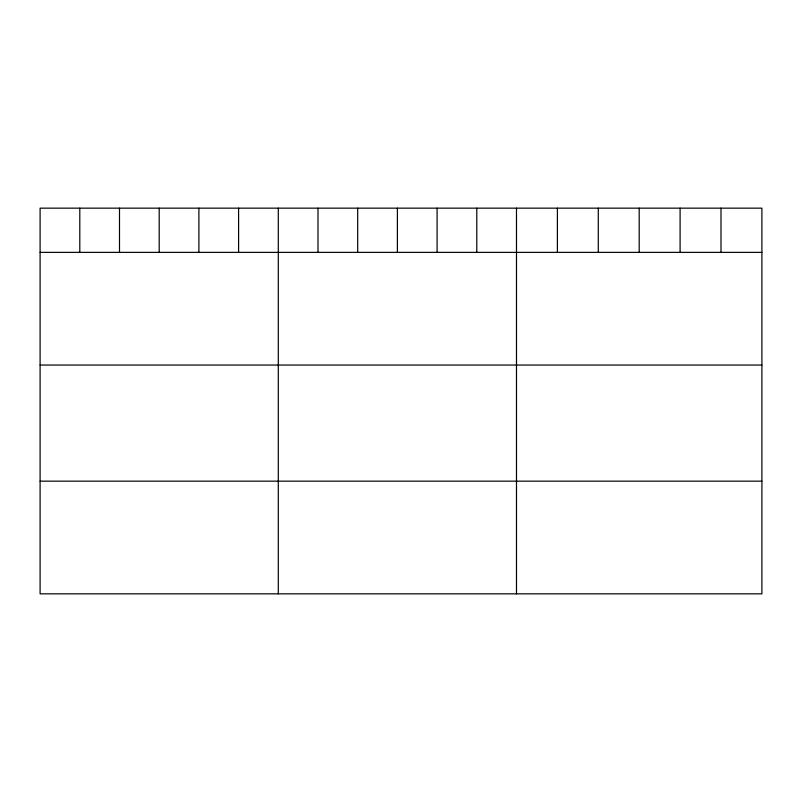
<?xml version="1.0" encoding="UTF-8"?>
<svg xmlns="http://www.w3.org/2000/svg" width="802" height="802" viewBox="0 0 802 802"><rect width="100%" height="100%" fill="white"/><g stroke="black" fill="none" stroke-linecap="round" stroke-linejoin="round"><path stroke-width="1.2" d="M761.9 252.369L761.9 593.841L40.1 593.841L40.1 208.159L761.9 208.159L761.9 252.369L40.1 252.369M40.1 365.05L761.9 365.05M40.1 481.16L761.9 481.16M720.998 208.159L720.998 252.369M680.096 208.159L680.096 252.369M639.194 208.159L639.194 252.369M598.292 208.159L598.292 252.369M557.39 208.159L557.39 252.369M516.488 208.159L516.488 593.841M476.789 208.159L476.789 252.369M437.09 208.159L437.09 252.369M397.391 208.159L397.391 252.369M357.692 208.159L357.692 252.369M317.993 208.159L317.993 252.369M278.294 208.159L278.294 593.841M238.595 208.159L238.595 252.369M198.896 208.159L198.896 252.369M159.197 208.159L159.197 252.369M119.498 208.159L119.498 252.369M79.799 208.159L79.799 252.369"/></g></svg>
